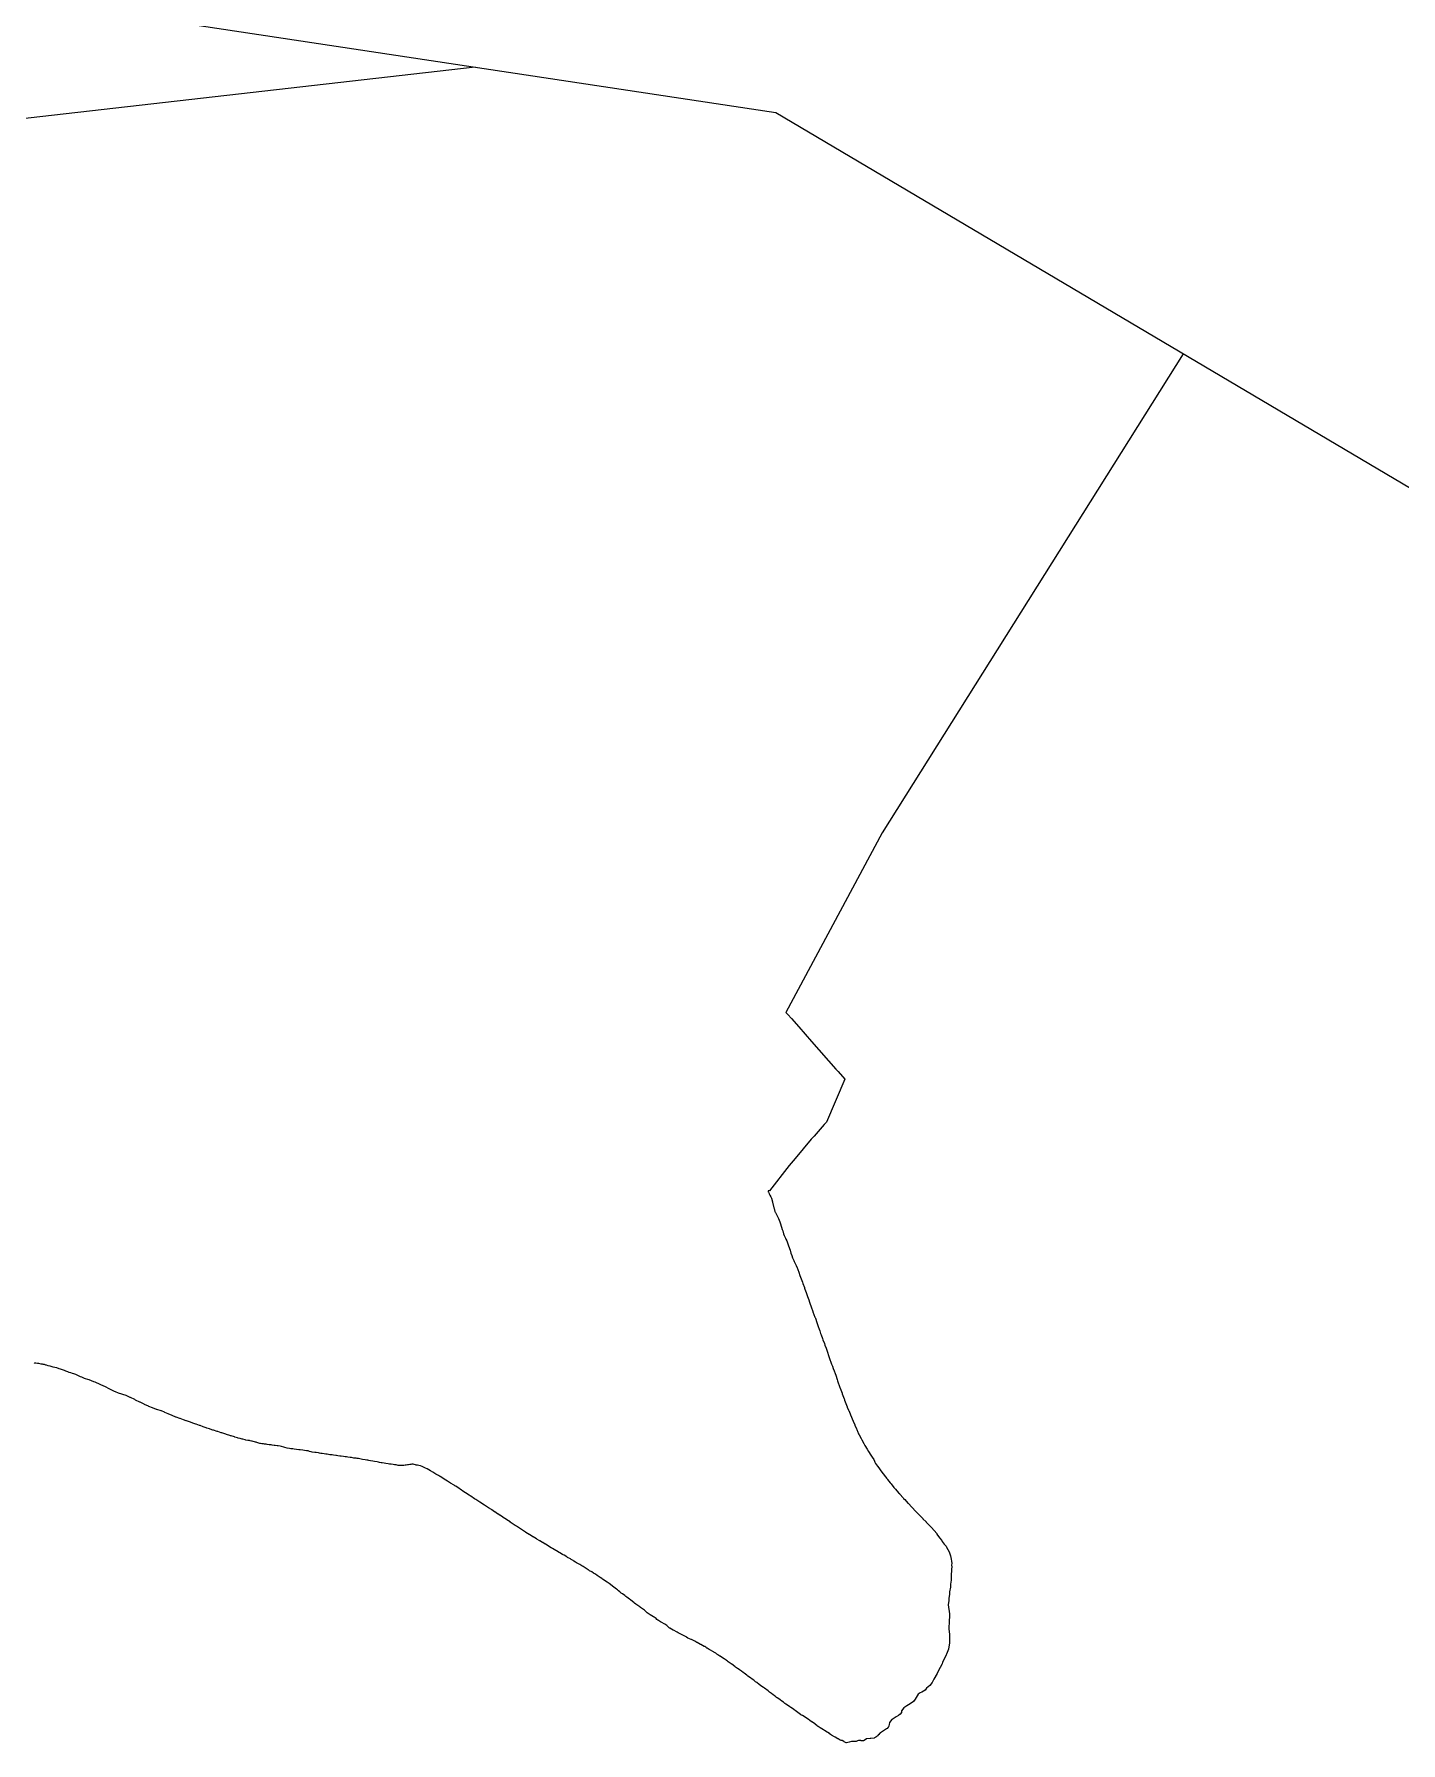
# Model space of a CAD drawing. Header units: metres. Extents: x 483462 to 484492, y 8428718 to 8429266.
# Drawn here: x 483914.5 to 483975.6, y 8429016.4 to 8429092.8 of the extents above; entities that cross this region are included whole.
import ezdxf

# ---------------------------------------------------------------- set-up
doc = ezdxf.new("R2010")
doc.units = ezdxf.units.M
for name, color, linetype in [('C-TINN-BNDY', 110, 'Continuous'), ('C-TOPO-MAJR', 9, 'Continuous'), ('C-TOPO-MINR', 8, 'Continuous')]:
    doc.layers.add(name, color=color, linetype=linetype)

msp = doc.modelspace()

# ---------------------------------------------------------------- linework, layer by layer
at = {"layer": 'C-TINN-BNDY', "color": 110, "linetype": 'Continuous', "lineweight": -3, "flags": 128}
msp.add_lwpolyline([(483717.88, 8429160.94), (483740.178, 8429150.791), (483829.078, 8429145.856), (483862.133, 8429102.179), (483947.649, 8429089.256), (483976.002, 8429072.477)], dxfattribs=at)
at = {"layer": 'C-TOPO-MAJR', "color": 9, "linetype": 'Continuous', "lineweight": -3, "elevation": 1200, "flags": 128}
msp.add_lwpolyline([(483934.205, 8429091.288), (483894.243, 8429086.73)], dxfattribs=at)
at = {"layer": 'C-TOPO-MINR', "color": 8, "linetype": 'Continuous', "lineweight": -3, "elevation": 1198, "flags": 128}
msp.add_lwpolyline([(483965.856, 8429078.481), (483952.402, 8429057.069), (483948.097, 8429049.046), (483948.178, 8429048.954), (483948.341, 8429048.769), (483948.669, 8429048.397), (483949.236, 8429047.754), (483950.332, 8429046.511), (483950.339, 8429046.502), (483950.357, 8429046.482), (483950.387, 8429046.448), (483950.43, 8429046.4), (483950.726, 8429046.064), (483949.916, 8429044.14), (483949.81, 8429044.031), (483949.358, 8429043.523), (483949.232, 8429043.383), (483948.511, 8429042.523), (483948.242, 8429042.2), (483947.359, 8429041.078), (483947.33, 8429041.078), (483947.327, 8429041.078), (483947.322, 8429041.078), (483947.314, 8429041.078), (483947.303, 8429041.078), (483947.311, 8429041.024), (483947.312, 8429041.022), (483947.313, 8429041.021), (483947.347, 8429040.949), (483947.348, 8429040.945), (483947.384, 8429040.876), (483947.419, 8429040.812), (483947.422, 8429040.804), (483947.455, 8429040.739), (483947.495, 8429040.588), (483947.501, 8429040.568), (483947.565, 8429040.32), (483947.573, 8429040.289), (483947.609, 8429040.154), (483947.622, 8429040.128), (483947.637, 8429040.101), (483947.666, 8429040.045), (483947.695, 8429039.991), (483947.712, 8429039.959), (483947.741, 8429039.902), (483947.77, 8429039.844), (483947.819, 8429039.69), (483947.839, 8429039.647), (483947.855, 8429039.6), (483947.934, 8429039.35), (483947.955, 8429039.279), (483947.997, 8429039.147), (483948.019, 8429039.082), (483948.051, 8429039.015), (483948.075, 8429038.966), (483948.098, 8429038.919), (483948.134, 8429038.845), (483948.18, 8429038.712), (483948.212, 8429038.623), (483948.282, 8429038.418), (483948.324, 8429038.292), (483948.364, 8429038.18), (483948.399, 8429038.077), (483948.455, 8429037.954), (483948.471, 8429037.917), (483948.527, 8429037.799), (483948.541, 8429037.768), (483948.552, 8429037.741), (483948.598, 8429037.631), (483948.608, 8429037.605), (483948.626, 8429037.556), (483948.671, 8429037.44), (483948.727, 8429037.29), (483948.756, 8429037.21), (483948.835, 8429036.993), (483948.857, 8429036.933), (483948.922, 8429036.754), (483948.931, 8429036.731), (483948.994, 8429036.555), (483948.998, 8429036.545), (483949.001, 8429036.536), (483949.066, 8429036.351), (483949.068, 8429036.346), (483949.116, 8429036.204), (483949.117, 8429036.201), (483949.153, 8429036.092), (483949.168, 8429036.049), (483949.22, 8429035.897), (483949.224, 8429035.886), (483949.3, 8429035.683), (483949.305, 8429035.667), (483949.395, 8429035.431), (483949.404, 8429035.408), (483949.413, 8429035.382), (483949.484, 8429035.191), (483949.498, 8429035.15), (483949.543, 8429035.015), (483949.582, 8429034.893), (483949.606, 8429034.819), (483949.647, 8429034.696), (483949.669, 8429034.632), (483949.727, 8429034.477), (483949.75, 8429034.418), (483949.816, 8429034.248), (483949.841, 8429034.182), (483949.892, 8429034.048), (483949.923, 8429033.954), (483949.956, 8429033.857), (483950.004, 8429033.711), (483950.032, 8429033.624), (483950.06, 8429033.539), (483950.1, 8429033.423), (483950.137, 8429033.326), (483950.173, 8429033.232), (483950.212, 8429033.131), (483950.251, 8429033.033), (483950.294, 8429032.91), (483950.323, 8429032.834), (483950.389, 8429032.642), (483950.407, 8429032.588), (483950.424, 8429032.54), (483950.497, 8429032.33), (483950.511, 8429032.289), (483950.525, 8429032.251), (483950.606, 8429032.031), (483950.617, 8429032.003), (483950.703, 8429031.773), (483950.712, 8429031.751), (483950.721, 8429031.726), (483950.781, 8429031.57), (483950.836, 8429031.427), (483950.842, 8429031.413), (483950.9, 8429031.268), (483950.902, 8429031.262), (483950.968, 8429031.106), (483950.985, 8429031.064), (483950.986, 8429031.061), (483951.103, 8429030.784), (483951.172, 8429030.621), (483951.184, 8429030.593), (483951.23, 8429030.478), (483951.275, 8429030.371), (483951.293, 8429030.332), (483951.347, 8429030.218), (483951.37, 8429030.173), (483951.455, 8429030), (483951.487, 8429029.942), (483951.575, 8429029.776), (483951.62, 8429029.699), (483951.725, 8429029.526), (483951.785, 8429029.43), (483951.893, 8429029.262), (483951.946, 8429029.178), (483952.022, 8429029.064), (483952.05, 8429029), (483952.071, 8429028.951), (483952.085, 8429028.921), (483952.1, 8429028.892), (483952.187, 8429028.769), (483952.247, 8429028.688), (483952.344, 8429028.56), (483952.443, 8429028.428), (483952.552, 8429028.289), (483952.603, 8429028.221), (483952.618, 8429028.198), (483952.633, 8429028.175), (483952.753, 8429028.028), (483952.798, 8429027.974), (483952.927, 8429027.823), (483952.997, 8429027.739), (483953.133, 8429027.584), (483953.168, 8429027.543), (483953.177, 8429027.532), (483953.187, 8429027.52), (483953.33, 8429027.36), (483953.358, 8429027.33), (483953.405, 8429027.279), (483953.55, 8429027.122), (483953.571, 8429027.099), (483953.718, 8429026.943), (483953.729, 8429026.932), (483953.735, 8429026.926), (483953.74, 8429026.919), (483953.89, 8429026.763), (483953.902, 8429026.75), (483953.923, 8429026.728), (483954.071, 8429026.576), (483954.08, 8429026.567), (483954.218, 8429026.424), (483954.221, 8429026.421), (483954.223, 8429026.418), (483954.359, 8429026.279), (483954.364, 8429026.274), (483954.498, 8429026.137), (483954.499, 8429026.136), (483954.499, 8429026.136), (483954.515, 8429026.119), (483954.606, 8429026.024), (483954.608, 8429026.022), (483954.726, 8429025.891), (483954.835, 8429025.765), (483954.836, 8429025.749), (483954.847, 8429025.726), (483954.964, 8429025.574), (483955.065, 8429025.444), (483955.086, 8429025.396), (483955.173, 8429025.29), (483955.251, 8429025.191), (483955.267, 8429025.144), (483955.335, 8429025.04), (483955.392, 8429024.935), (483955.442, 8429024.811), (483955.447, 8429024.76), (483955.486, 8429024.616), (483955.5, 8429024.52), (483955.506, 8429024.422), (483955.503, 8429024.358), (483955.506, 8429024.259), (483955.5, 8429024.184), (483955.5, 8429024.061), (483955.488, 8429023.956), (483955.484, 8429023.809), (483955.479, 8429023.671), (483955.453, 8429023.494), (483955.446, 8429023.367), (483955.414, 8429023.159), (483955.405, 8429023.038), (483955.381, 8429022.869), (483955.373, 8429022.762), (483955.355, 8429022.57), (483955.413, 8429022.167), (483955.409, 8429022.097), (483955.405, 8429022.036), (483955.398, 8429021.873), (483955.395, 8429021.828), (483955.373, 8429021.528), (483955.371, 8429021.504), (483955.405, 8429021.249), (483955.41, 8429021.133), (483955.408, 8429021.133), (483955.408, 8429021.133), (483955.41, 8429021.122), (483955.404, 8429020.857), (483955.364, 8429020.612), (483955.365, 8429020.594), (483955.269, 8429020.371), (483955.264, 8429020.332), (483955.1, 8429019.995), (483955.078, 8429019.943), (483954.905, 8429019.613), (483954.849, 8429019.5), (483954.704, 8429019.245), (483954.629, 8429019.106), (483954.533, 8429018.967), (483954.383, 8429018.856), (483954.321, 8429018.758), (483954.167, 8429018.675), (483954.096, 8429018.638), (483954.011, 8429018.577), (483953.874, 8429018.355), (483953.797, 8429018.246), (483953.651, 8429018.156), (483953.573, 8429018.101), (483953.499, 8429018.054), (483953.36, 8429017.976), (483953.269, 8429017.84), (483953.265, 8429017.759), (483953.208, 8429017.684), (483953.121, 8429017.623), (483953.029, 8429017.565), (483952.883, 8429017.48), (483952.837, 8429017.451), (483952.726, 8429017.311), (483952.715, 8429017.232), (483952.693, 8429017.168), (483952.69, 8429017.156), (483952.661, 8429017.094), (483952.659, 8429017.084), (483952.63, 8429017.054), (483952.589, 8429017.028), (483952.459, 8429016.941), (483952.319, 8429016.852), (483952.301, 8429016.84), (483952.246, 8429016.78), (483952.239, 8429016.771), (483952.188, 8429016.714), (483952.179, 8429016.707), (483952.123, 8429016.667), (483952.112, 8429016.66), (483952.053, 8429016.624), (483952.038, 8429016.622), (483951.886, 8429016.602), (483951.865, 8429016.6), (483951.708, 8429016.58), (483951.698, 8429016.578), (483951.632, 8429016.536), (483951.565, 8429016.496), (483951.559, 8429016.493), (483951.549, 8429016.494), (483951.449, 8429016.502), (483951.439, 8429016.503), (483951.348, 8429016.514), (483951.294, 8429016.493), (483951.241, 8429016.472), (483951.237, 8429016.471), (483951.232, 8429016.471), (483951.179, 8429016.471), (483951.174, 8429016.471), (483951.122, 8429016.472), (483951.074, 8429016.467), (483951.071, 8429016.466), (483951.023, 8429016.461), (483950.93, 8429016.433), (483950.923, 8429016.431), (483950.81, 8429016.408), (483950.8, 8429016.406), (483950.791, 8429016.41), (483950.697, 8429016.455), (483950.691, 8429016.459), (483950.617, 8429016.503), (483950.57, 8429016.516), (483950.522, 8429016.529), (483950.518, 8429016.53), (483950.515, 8429016.533), (483950.472, 8429016.559), (483950.429, 8429016.586), (483950.419, 8429016.591), (483950.298, 8429016.659), (483950.276, 8429016.671), (483950.138, 8429016.751), (483950.123, 8429016.759), (483950.049, 8429016.812), (483950.044, 8429016.816), (483950.038, 8429016.821), (483949.965, 8429016.874), (483949.946, 8429016.885), (483949.815, 8429016.962), (483949.776, 8429016.985), (483949.629, 8429017.074), (483949.538, 8429017.14), (483949.511, 8429017.156), (483949.499, 8429017.165), (483949.411, 8429017.233), (483949.399, 8429017.242), (483949.385, 8429017.252), (483949.292, 8429017.324), (483949.276, 8429017.335), (483949.172, 8429017.411), (483949.138, 8429017.433), (483949.018, 8429017.508), (483948.954, 8429017.548), (483948.832, 8429017.624), (483948.791, 8429017.649), (483948.77, 8429017.664), (483948.669, 8429017.737), (483948.647, 8429017.753), (483948.562, 8429017.816), (483948.528, 8429017.839), (483948.448, 8429017.894), (483948.39, 8429017.933), (483948.314, 8429017.985), (483948.279, 8429018.009), (483948.257, 8429018.024), (483948.187, 8429018.073), (483948.165, 8429018.089), (483948.096, 8429018.138), (483948.056, 8429018.168), (483947.985, 8429018.22), (483947.911, 8429018.274), (483947.834, 8429018.331), (483947.786, 8429018.366), (483947.713, 8429018.418), (483947.682, 8429018.439), (483947.65, 8429018.462), (483947.576, 8429018.514), (483947.524, 8429018.554), (483947.456, 8429018.606), (483947.366, 8429018.675), (483947.301, 8429018.725), (483947.243, 8429018.769), (483947.203, 8429018.797), (483947.134, 8429018.845), (483947.093, 8429018.874), (483947.026, 8429018.921), (483946.964, 8429018.969), (483946.906, 8429019.014), (483946.799, 8429019.097), (483946.744, 8429019.139), (483946.677, 8429019.191), (483946.63, 8429019.224), (483946.573, 8429019.264), (483946.525, 8429019.297), (483946.471, 8429019.335), (483946.399, 8429019.39), (483946.352, 8429019.426), (483946.229, 8429019.519), (483946.186, 8429019.552), (483946.11, 8429019.61), (483946.061, 8429019.644), (483946.019, 8429019.673), (483945.97, 8429019.708), (483945.931, 8429019.735), (483945.85, 8429019.793), (483945.813, 8429019.821), (483945.676, 8429019.92), (483945.646, 8429019.941), (483945.565, 8429020), (483945.519, 8429020.032), (483945.493, 8429020.051), (483945.447, 8429020.083), (483945.423, 8429020.1), (483945.338, 8429020.156), (483945.31, 8429020.174), (483945.163, 8429020.272), (483945.143, 8429020.285), (483945.059, 8429020.341), (483945.046, 8429020.351), (483945.011, 8429020.375), (483944.975, 8429020.4), (483944.962, 8429020.408), (483944.873, 8429020.461), (483944.856, 8429020.471), (483944.691, 8429020.568), (483944.675, 8429020.577), (483944.578, 8429020.635), (483944.567, 8429020.642), (483944.518, 8429020.674), (483944.468, 8429020.707), (483944.459, 8429020.713), (483944.449, 8429020.718), (483944.293, 8429020.798), (483944.286, 8429020.802), (483944.128, 8429020.883), (483944.123, 8429020.886), (483944.077, 8429020.915), (483944.03, 8429020.945), (483944.026, 8429020.947), (483944.022, 8429020.949), (483943.873, 8429021.019), (483943.871, 8429021.02), (483943.722, 8429021.089), (483943.721, 8429021.089), (483943.652, 8429021.133), (483943.642, 8429021.14), (483943.588, 8429021.178), (483943.587, 8429021.178), (483943.436, 8429021.248), (483943.433, 8429021.25), (483943.285, 8429021.318), (483943.28, 8429021.321), (483943.241, 8429021.355), (483943.235, 8429021.358), (483943.076, 8429021.439), (483943.066, 8429021.443), (483942.907, 8429021.525), (483942.894, 8429021.532), (483942.833, 8429021.597), (483942.793, 8429021.641), (483942.775, 8429021.65), (483942.683, 8429021.703), (483942.517, 8429021.798), (483942.493, 8429021.812), (483942.4, 8429021.866), (483942.372, 8429021.883), (483942.336, 8429021.922), (483942.302, 8429021.96), (483942.214, 8429022.016), (483942.18, 8429022.037), (483942.028, 8429022.133), (483941.99, 8429022.156), (483941.901, 8429022.214), (483941.862, 8429022.24), (483941.817, 8429022.287), (483941.773, 8429022.333), (483941.733, 8429022.36), (483941.604, 8429022.449), (483941.563, 8429022.478), (483941.433, 8429022.567), (483941.389, 8429022.598), (483941.339, 8429022.647), (483941.295, 8429022.679), (483941.246, 8429022.727), (483941.159, 8429022.791), (483941.113, 8429022.825), (483940.995, 8429022.911), (483940.947, 8429022.946), (483940.898, 8429022.983), (483940.792, 8429023.062), (483940.743, 8429023.099), (483940.67, 8429023.154), (483940.617, 8429023.194), (483940.57, 8429023.237), (483940.524, 8429023.278), (483940.468, 8429023.32), (483940.402, 8429023.369), (483940.346, 8429023.411), (483940.256, 8429023.475), (483940.194, 8429023.519), (483940.105, 8429023.58), (483940.039, 8429023.626), (483939.976, 8429023.669), (483939.909, 8429023.715), (483939.868, 8429023.748), (483939.795, 8429023.797), (483939.755, 8429023.829), (483939.67, 8429023.884), (483939.589, 8429023.936), (483939.495, 8429023.995), (483939.421, 8429024.041), (483939.328, 8429024.099), (483939.297, 8429024.121), (483939.266, 8429024.142), (483939.177, 8429024.196), (483939.126, 8429024.228), (483939.038, 8429024.281), (483938.971, 8429024.322), (483938.884, 8429024.374), (483938.83, 8429024.406), (483938.744, 8429024.457), (483938.702, 8429024.482), (483938.618, 8429024.531), (483938.584, 8429024.553), (483938.499, 8429024.602), (483938.466, 8429024.623), (483938.342, 8429024.695), (483938.306, 8429024.716), (483938.182, 8429024.789), (483938.146, 8429024.809), (483938.114, 8429024.828), (483937.993, 8429024.9), (483937.964, 8429024.917), (483937.84, 8429024.991), (483937.81, 8429025.008), (483937.669, 8429025.093), (483937.641, 8429025.109), (483937.614, 8429025.125), (483937.488, 8429025.2), (483937.467, 8429025.213), (483937.359, 8429025.277), (483937.342, 8429025.286), (483937.232, 8429025.352), (483937.217, 8429025.361), (483937.104, 8429025.428), (483937.091, 8429025.436), (483937.077, 8429025.444), (483936.964, 8429025.512), (483936.95, 8429025.52), (483936.809, 8429025.607), (483936.795, 8429025.615), (483936.636, 8429025.714), (483936.624, 8429025.721), (483936.482, 8429025.809), (483936.474, 8429025.814), (483936.467, 8429025.819), (483936.331, 8429025.906), (483936.326, 8429025.909), (483936.194, 8429025.995), (483936.191, 8429025.997), (483936.056, 8429026.085), (483936.055, 8429026.086), (483936.004, 8429026.119), (483935.917, 8429026.178), (483935.916, 8429026.179), (483935.777, 8429026.272), (483935.774, 8429026.275), (483935.629, 8429026.372), (483935.624, 8429026.375), (483935.617, 8429026.38), (483935.465, 8429026.48), (483935.455, 8429026.487), (483935.347, 8429026.558), (483935.335, 8429026.566), (483935.221, 8429026.64), (483935.209, 8429026.647), (483935.093, 8429026.723), (483935.079, 8429026.732), (483934.956, 8429026.812), (483934.935, 8429026.826), (483934.802, 8429026.913), (483934.77, 8429026.934), (483934.634, 8429027.023), (483934.604, 8429027.043), (483934.453, 8429027.143), (483934.414, 8429027.168), (483934.244, 8429027.281), (483934.215, 8429027.3), (483934.189, 8429027.317), (483934.018, 8429027.429), (483933.989, 8429027.448), (483933.947, 8429027.475), (483933.781, 8429027.584), (483933.712, 8429027.629), (483933.548, 8429027.736), (483933.5, 8429027.768), (483933.342, 8429027.87), (483933.305, 8429027.892), (483933.268, 8429027.915), (483933.117, 8429028.011), (483933.061, 8429028.047), (483932.971, 8429028.104), (483932.832, 8429028.192), (483932.773, 8429028.229), (483932.652, 8429028.304), (483932.612, 8429028.326), (483932.571, 8429028.349), (483932.457, 8429028.417), (483932.406, 8429028.448), (483932.321, 8429028.498), (483932.216, 8429028.56), (483932.148, 8429028.6), (483932.069, 8429028.644), (483931.995, 8429028.681), (483931.902, 8429028.728), (483931.839, 8429028.755), (483931.763, 8429028.787), (483931.702, 8429028.796), (483931.633, 8429028.81), (483931.58, 8429028.816), (483931.541, 8429028.835), (483931.48, 8429028.84), (483931.441, 8429028.857), (483931.388, 8429028.853), (483931.335, 8429028.847), (483931.289, 8429028.844), (483931.234, 8429028.835), (483931.185, 8429028.828), (483931.129, 8429028.82), (483931.08, 8429028.812), (483931.031, 8429028.804), (483930.967, 8429028.801), (483930.905, 8429028.798), (483930.845, 8429028.798), (483930.769, 8429028.799), (483930.725, 8429028.811), (483930.681, 8429028.824), (483930.606, 8429028.832), (483930.543, 8429028.84), (483930.46, 8429028.852), (483930.379, 8429028.862), (483930.318, 8429028.871), (483930.215, 8429028.889), (483930.146, 8429028.9), (483930.061, 8429028.916), (483930.014, 8429028.924), (483929.943, 8429028.937), (483929.896, 8429028.945), (483929.826, 8429028.958), (483929.716, 8429028.979), (483929.645, 8429028.992), (483929.536, 8429029.013), (483929.462, 8429029.026), (483929.416, 8429029.031), (483929.371, 8429029.036), (483929.298, 8429029.05), (483929.183, 8429029.071), (483929.114, 8429029.084), (483929.001, 8429029.105), (483928.935, 8429029.117), (483928.894, 8429029.12), (483928.854, 8429029.122), (483928.791, 8429029.133), (483928.683, 8429029.151), (483928.624, 8429029.161), (483928.519, 8429029.179), (483928.459, 8429029.189), (483928.428, 8429029.19), (483928.397, 8429029.191), (483928.336, 8429029.2), (483928.229, 8429029.215), (483928.171, 8429029.224), (483928.068, 8429029.239), (483928.017, 8429029.246), (483927.982, 8429029.248), (483927.886, 8429029.261), (483927.821, 8429029.27), (483927.722, 8429029.283), (483927.658, 8429029.291), (483927.606, 8429029.301), (483927.543, 8429029.309), (483927.459, 8429029.319), (483927.374, 8429029.33), (483927.312, 8429029.338), (483927.257, 8429029.355), (483927.209, 8429029.361), (483927.108, 8429029.374), (483927.054, 8429029.381), (483926.933, 8429029.398), (483926.88, 8429029.405), (483926.813, 8429029.427), (483926.746, 8429029.448), (483926.675, 8429029.458), (483926.582, 8429029.472), (483926.515, 8429029.481), (483926.397, 8429029.496), (483926.333, 8429029.505), (483926.229, 8429029.519), (483926.13, 8429029.532), (483926.069, 8429029.54), (483925.972, 8429029.551), (483925.913, 8429029.559), (483925.817, 8429029.574), (483925.711, 8429029.609), (483925.656, 8429029.616), (483925.554, 8429029.65), (483925.502, 8429029.657), (483925.408, 8429029.672), (483925.36, 8429029.679), (483925.27, 8429029.69), (483925.226, 8429029.697), (483925.141, 8429029.709), (483925.097, 8429029.716), (483925.012, 8429029.728), (483924.92, 8429029.741), (483924.872, 8429029.748), (483924.792, 8429029.759), (483924.754, 8429029.764), (483924.686, 8429029.772), (483924.618, 8429029.782), (483924.586, 8429029.786), (483924.452, 8429029.83), (483924.42, 8429029.835), (483924.389, 8429029.839), (483924.254, 8429029.885), (483924.224, 8429029.89), (483924.154, 8429029.902), (483924.121, 8429029.91), (483924.051, 8429029.921), (483923.968, 8429029.939), (483923.929, 8429029.948), (483923.833, 8429029.97), (483923.798, 8429029.979), (483923.709, 8429030.003), (483923.62, 8429030.028), (483923.587, 8429030.037), (483923.478, 8429030.068), (483923.453, 8429030.075), (483923.312, 8429030.118), (483923.283, 8429030.126), (483923.254, 8429030.135), (483923.1, 8429030.187), (483923.071, 8429030.196), (483922.898, 8429030.254), (483922.869, 8429030.264), (483922.709, 8429030.314), (483922.68, 8429030.324), (483922.518, 8429030.375), (483922.491, 8429030.384), (483922.371, 8429030.424), (483922.345, 8429030.433), (483922.218, 8429030.475), (483922.193, 8429030.484), (483922.06, 8429030.53), (483921.917, 8429030.58), (483921.896, 8429030.588), (483921.749, 8429030.641), (483921.73, 8429030.648), (483921.589, 8429030.698), (483921.572, 8429030.704), (483921.444, 8429030.748), (483921.318, 8429030.789), (483921.304, 8429030.794), (483921.174, 8429030.839), (483921.024, 8429030.893), (483921.015, 8429030.897), (483920.85, 8429030.96), (483920.843, 8429030.962), (483920.673, 8429031.03), (483920.67, 8429031.031), (483920.501, 8429031.103), (483920.495, 8429031.106), (483920.339, 8429031.175), (483920.337, 8429031.176), (483920.192, 8429031.236), (483920.186, 8429031.238), (483919.992, 8429031.302), (483919.979, 8429031.306), (483919.787, 8429031.371), (483919.636, 8429031.438), (483919.619, 8429031.444), (483919.44, 8429031.529), (483919.424, 8429031.536), (483919.242, 8429031.624), (483919.223, 8429031.633), (483919.033, 8429031.726), (483919.017, 8429031.734), (483919, 8429031.743), (483918.812, 8429031.836), (483918.792, 8429031.845), (483918.652, 8429031.909), (483918.616, 8429031.921), (483918.467, 8429031.971), (483918.418, 8429031.986), (483918.271, 8429032.035), (483918.137, 8429032.097), (483918.093, 8429032.112), (483917.921, 8429032.196), (483917.89, 8429032.21), (483917.86, 8429032.225), (483917.69, 8429032.308), (483917.657, 8429032.324), (483917.625, 8429032.339), (483917.457, 8429032.419), (483917.424, 8429032.435), (483917.268, 8429032.508), (483917.23, 8429032.524), (483917.177, 8429032.543), (483917.072, 8429032.589), (483916.971, 8429032.622), (483916.904, 8429032.643), (483916.804, 8429032.676), (483916.748, 8429032.694), (483916.633, 8429032.742), (483916.574, 8429032.768), (483916.424, 8429032.833), (483916.362, 8429032.859), (483916.274, 8429032.897), (483916.213, 8429032.917), (483916.138, 8429032.942), (483916.077, 8429032.962), (483916.007, 8429032.984), (483915.924, 8429033.014), (483915.855, 8429033.038), (483915.73, 8429033.083), (483915.682, 8429033.101), (483915.616, 8429033.124), (483915.587, 8429033.134), (483915.544, 8429033.148), (483915.514, 8429033.158), (483915.435, 8429033.179), (483915.355, 8429033.201), (483915.215, 8429033.238), (483915.138, 8429033.26), (483915.063, 8429033.28), (483915.028, 8429033.29), (483914.993, 8429033.3), (483914.97, 8429033.306), (483914.907, 8429033.317), (483914.881, 8429033.324), (483914.822, 8429033.334), (483914.708, 8429033.353), (483914.648, 8429033.363), (483914.586, 8429033.374), (483914.559, 8429033.376), (483914.527, 8429033.379), (483914.5, 8429033.381)], dxfattribs=at)

doc.saveas('drawing.dxf')
